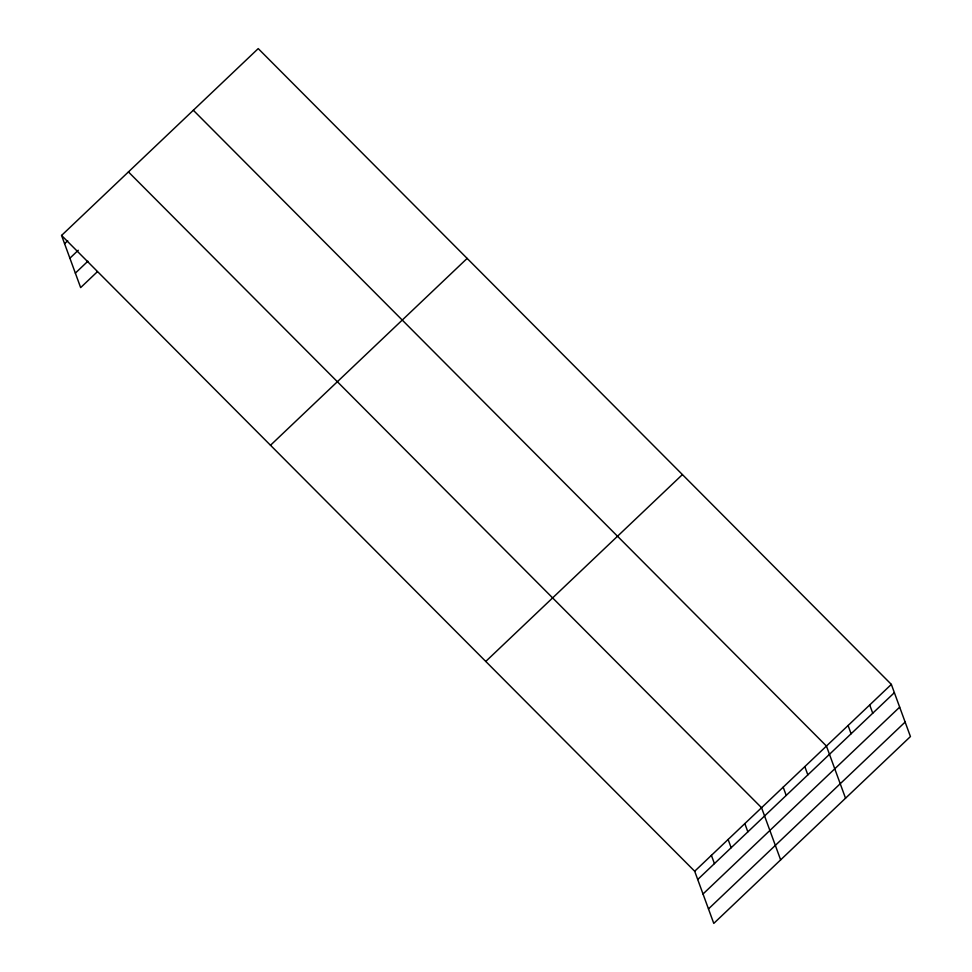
<?xml version="1.0" encoding="UTF-8"?>
<svg xmlns="http://www.w3.org/2000/svg" width="972" height="972" viewBox="0 0 972 972"><rect width="100%" height="100%" fill="white"/><g stroke="black" fill="none" stroke-linecap="round" stroke-linejoin="round"><path stroke-width="1.46" d="M61.564 235.443L258.224 48.6L891.348 684.397L910.436 736.557L713.776 923.4L694.688 871.24L61.564 235.443L80.652 287.603L97.37 271.723M64.589 243.717L67.724 240.74M69.899 258.2L78.258 250.254M75.354 273.12L87.893 261.213M270.495 445.261L467.155 258.406M485.757 661.434L682.417 474.579M694.688 871.24L891.348 684.397M697.714 879.502L894.374 692.659M703.011 893.997L899.671 707.142M708.479 908.917L905.126 722.074M193.331 110.261L826.443 746.059L845.531 798.219M128.438 171.923L761.55 807.708L780.638 859.868M869.709 704.943L872.735 713.217M848.082 725.501L851.108 733.763M804.816 766.604L807.841 774.878M783.189 787.162L786.214 795.424M744.831 823.6L747.857 831.862M728.125 839.48L731.151 847.742M711.407 855.36L714.432 863.622"/></g></svg>
